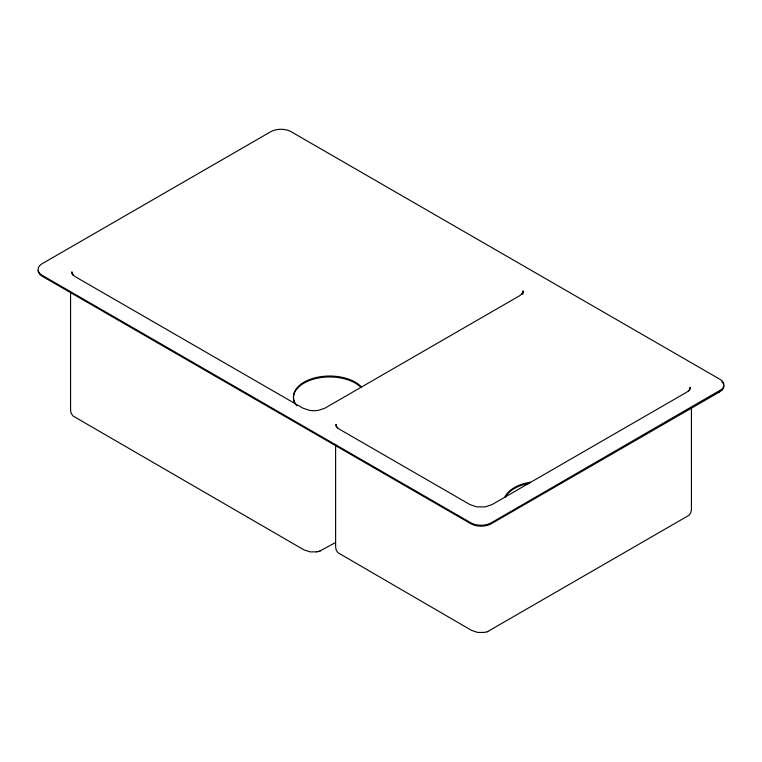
<?xml version="1.0" encoding="UTF-8"?>
<svg xmlns="http://www.w3.org/2000/svg" width="762" height="762" viewBox="0 0 762 762"><rect width="100%" height="100%" fill="white"/><g stroke="black" fill="none" stroke-linecap="round" stroke-linejoin="round"><path stroke-width="1.14" d="M38.129 270.434A14.535 8.392 0 0 0 42.386 276.368L470.783 523.704A14.535 8.392 0 0 0 491.271 523.742L719.614 391.906L721.919 390.173L721.976 389.201A14.478 8.353 0 0 0 719.642 379.124L291.179 131.75A14.459 8.353 0 0 0 270.72 131.731L42.32 263.604A14.459 8.353 0 0 0 42.358 275.406L470.821 522.789A14.459 8.353 0 0 0 491.28 522.808L721.976 389.201M719.614 391.906L719.68 390.935M690.001 388.134L690.134 387.325L689.639 389.506L690.01 388.81L688.524 390.896L689.048 390.42L686.619 392.249L491.957 504.634L485.242 506.882L476.764 506.873L470.04 504.615L339.5 429.254L337.061 427.415L337.585 427.892L336.09 425.806L336.452 426.501L335.956 424.32L336.08 425.129M335.28 542.668L319.678 551.155M487.366 631.727L689.038 515.264L690.81 512.616L691.439 509.654L691.429 408.013M70.561 292.589L70.561 410.356L71.19 413.318L72.962 415.966L303.838 549.802L310.115 551.888L316.849 551.831M335.613 444.313L335.613 547.145L336.242 550.097L338.014 552.745L471.526 630.374L477.793 632.45L484.527 632.403M316.64 551.888L320.078 551.059M484.318 632.45L487.766 631.631M71.99 272.653L71.857 271.844L72.361 274.025L71.99 273.329L73.495 275.415L72.962 274.949L75.4 276.777L302.962 408.156L309.686 410.413L313.934 410.737L318.173 410.423L324.888 408.175L519.551 295.789L521.98 293.961L521.446 294.437L522.942 292.351L522.57 293.046L523.056 290.865L522.932 294.056M296.856 405.746A36.185 20.888 0 0 1 312.934 378.39A36.185 20.888 0 0 1 360.988 386.467M294.694 403.26A36.185 20.888 0 0 1 315.801 378.552A36.185 20.888 0 0 1 360.988 387.41M723.871 385.972A14.535 8.392 0 0 1 721.919 390.173M721.919 381.781A14.535 8.392 0 0 1 723.376 383.8M504.977 496.957A36.185 20.888 0 0 1 530.562 482.184M505.416 497.024A36.185 20.888 0 0 1 529.438 483.308"/></g></svg>
